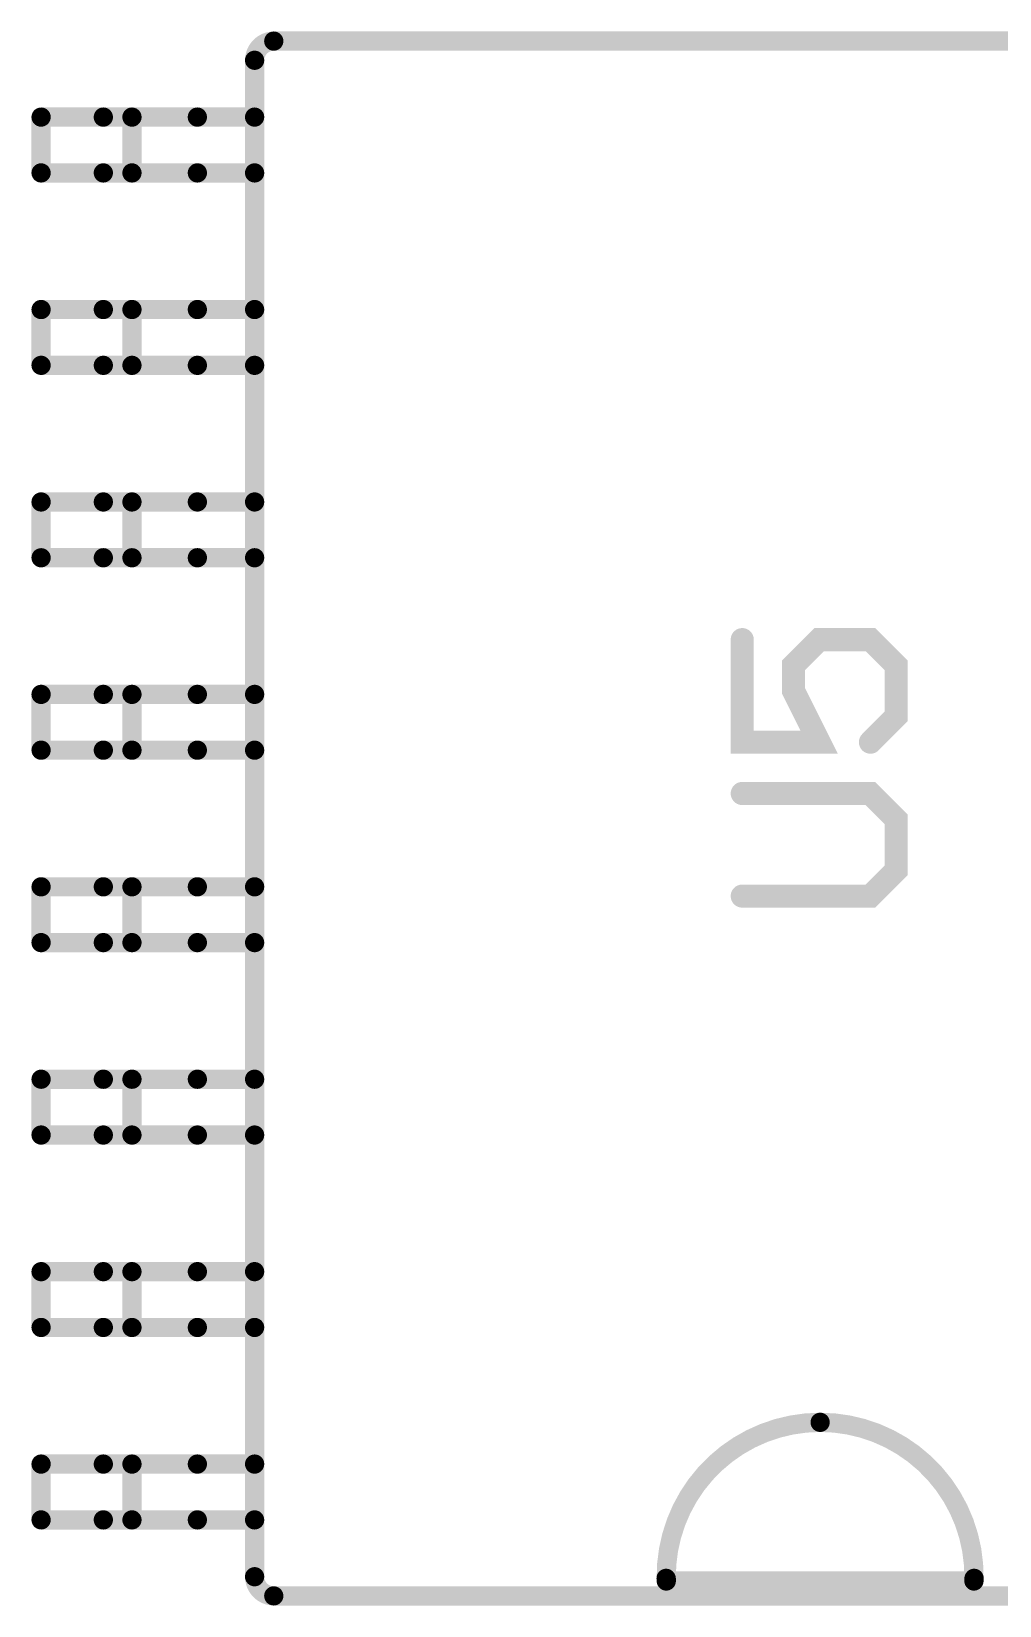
# Model space of a CAD drawing. Extents: x -4.2 to 14.8, y -3.5 to 8.8.
# Drawn here: x 7.6153 to 7.8669, y 2.1307 to 2.5397 of the extents above; entities that cross this region are included whole.
import ezdxf

# ---------------------------------------------------------------- set-up
doc = ezdxf.new("R2010")
doc.units = 0
doc.layers.add('2D_LINE_00', color=1, linetype='CONTINUOUS')

# ---------------------------------------------------------------- blocks, each defined once
blk = doc.blocks.new('SMOOTH_0$006')
at = {"const_width": 0.003}
blk.add_lwpolyline([(-0.0015, 0, 1), (0.0015, 0, 1)], format="xyb", close=True, dxfattribs=at)
blk = doc.blocks.new('DRAWING_4315')
at = {"layer": '2D_LINE_00', "const_width": 0.006}
blk.add_lwpolyline([(0, 0), (0.03333, 0), (0.03999, 0.00666), (0.03999, 0.01999), (0.03333, 0.02666), (0, 0.02666)], dxfattribs=at)
at = {"layer": '2D_LINE_00'}
for p in [(0, 0.02666), (0.03333, 0.02666), (0.03999, 0.01999), (0.03999, 0.00666), (0, 0), (0.03333, 0)]:
    blk.add_blockref('SMOOTH_0$006', p, dxfattribs=at)
blk = doc.blocks.new('DRAWING_4316')
at = {"layer": '2D_LINE_00', "const_width": 0.006}
blk.add_lwpolyline([(0, 0), (0, -0.02665), (0.02, -0.02665), (0.01333, -0.01332), (0.01333, -0.00666), (0.02, 0), (0.03333, 0), (0.03999, -0.00666), (0.03999, -0.01999), (0.03333, -0.02665)], dxfattribs=at)
at = {"layer": '2D_LINE_00'}
for p in [(0, 0), (0.02, 0), (0.03333, 0), (0.01333, -0.00666), (0.03999, -0.00666), (0.01333, -0.01332), (0.03999, -0.01999), (0, -0.02665), (0.02, -0.02665), (0.03333, -0.02665)]:
    blk.add_blockref('SMOOTH_0$006', p, dxfattribs=at)
blk = doc.blocks.new('SMOOTH_0$005')
at = {"const_width": 0.0025}
blk.add_lwpolyline([(-0.00125, 0, 1), (0.00125, 0, 1)], format="xyb", close=True, dxfattribs=at)
blk = doc.blocks.new('DRAWING_4361')
at = {"layer": '2D_LINE_00', "const_width": 0.005}
blk.add_lwpolyline([(0, 0, 0.418309), (-0.03999, 0.0406)], format="xyb", dxfattribs=at)
at = {"layer": '2D_LINE_00'}
for p in [(-0.03999, 0.0406), (0, 0)]:
    blk.add_blockref('SMOOTH_0$005', p, dxfattribs=at)
blk = doc.blocks.new('DRAWING_4364')
at = {"layer": '2D_LINE_00', "const_width": 0.005}
blk.add_lwpolyline([(0, 0, 0.41166), (0.00498, -0.00498)], format="xyb", dxfattribs=at)
at = {"layer": '2D_LINE_00'}
for p in [(0, 0), (0.00498, -0.00498)]:
    blk.add_blockref('SMOOTH_0$005', p, dxfattribs=at)
blk = doc.blocks.new('DRAWING_4366')
at = {"layer": '2D_LINE_00', "const_width": 0.005}
blk.add_lwpolyline([(0, 0, 0.418309), (-0.04, -0.0406)], format="xyb", dxfattribs=at)
at = {"layer": '2D_LINE_00'}
for p in [(0, 0), (-0.04, -0.0406)]:
    blk.add_blockref('SMOOTH_0$005', p, dxfattribs=at)
blk = doc.blocks.new('DRAWING_4368')
at = {"layer": '2D_LINE_00', "const_width": 0.005}
blk.add_lwpolyline([(0, 0, 0.41166), (-0.00498, -0.00498)], format="xyb", dxfattribs=at)
at = {"layer": '2D_LINE_00'}
for p in [(0, 0), (-0.00498, -0.00498)]:
    blk.add_blockref('SMOOTH_0$005', p, dxfattribs=at)
blk = doc.blocks.new('DRAWING_5174')
at = {"layer": '2D_LINE_00', "const_width": 0.005}
blk.add_lwpolyline([(0, 0), (0.01618, 0)], dxfattribs=at)
at = {"layer": '2D_LINE_00'}
for p in [(0, 0), (0.01618, 0)]:
    blk.add_blockref('SMOOTH_0$005', p, dxfattribs=at)
blk = doc.blocks.new('DRAWING_5175')
at = {"layer": '2D_LINE_00', "const_width": 0.005}
blk.add_lwpolyline([(0, 0), (0, 0.0145)], dxfattribs=at)
at = {"layer": '2D_LINE_00'}
for p in [(0, 0.0145), (0, 0)]:
    blk.add_blockref('SMOOTH_0$005', p, dxfattribs=at)
blk = doc.blocks.new('DRAWING_5176')
at = {"layer": '2D_LINE_00', "const_width": 0.005}
blk.add_lwpolyline([(0, 0), (0.017, 0)], dxfattribs=at)
at = {"layer": '2D_LINE_00'}
for p in [(0, 0), (0.017, 0)]:
    blk.add_blockref('SMOOTH_0$005', p, dxfattribs=at)
blk = doc.blocks.new('DRAWING_5177')
at = {"layer": '2D_LINE_00', "const_width": 0.005}
blk.add_lwpolyline([(0, 0), (0.00744, 0), (0.00744, 0.0145)], dxfattribs=at)
at = {"layer": '2D_LINE_00'}
for p in [(0.00744, 0.0145), (0, 0), (0.00744, 0)]:
    blk.add_blockref('SMOOTH_0$005', p, dxfattribs=at)
blk = doc.blocks.new('DRAWING_5178')
at = {"layer": '2D_LINE_00', "const_width": 0.005}
blk.add_lwpolyline([(0, 0), (0.01488, 0)], dxfattribs=at)
at = {"layer": '2D_LINE_00'}
for p in [(0, 0), (0.01488, 0)]:
    blk.add_blockref('SMOOTH_0$005', p, dxfattribs=at)
blk = doc.blocks.new('DRAWING_5179')
at = {"layer": '2D_LINE_00', "const_width": 0.005}
blk.add_lwpolyline([(0, 0), (0.00744, 0)], dxfattribs=at)
at = {"layer": '2D_LINE_00'}
for p in [(0, 0), (0.00744, 0)]:
    blk.add_blockref('SMOOTH_0$005', p, dxfattribs=at)
blk = doc.blocks.new('DRAWING_5180')
at = {"layer": '2D_LINE_00', "const_width": 0.005}
blk.add_lwpolyline([(0, 0), (0.01618, 0)], dxfattribs=at)
at = {"layer": '2D_LINE_00'}
for p in [(0, 0), (0.01618, 0)]:
    blk.add_blockref('SMOOTH_0$005', p, dxfattribs=at)
blk = doc.blocks.new('DRAWING_5181')
at = {"layer": '2D_LINE_00', "const_width": 0.005}
blk.add_lwpolyline([(0, 0), (0, 0.0145)], dxfattribs=at)
at = {"layer": '2D_LINE_00'}
for p in [(0, 0.0145), (0, 0)]:
    blk.add_blockref('SMOOTH_0$005', p, dxfattribs=at)
blk = doc.blocks.new('DRAWING_5182')
at = {"layer": '2D_LINE_00', "const_width": 0.005}
blk.add_lwpolyline([(0, 0), (0.01488, 0)], dxfattribs=at)
at = {"layer": '2D_LINE_00'}
for p in [(0, 0), (0.01488, 0)]:
    blk.add_blockref('SMOOTH_0$005', p, dxfattribs=at)
blk = doc.blocks.new('DRAWING_5183')
at = {"layer": '2D_LINE_00', "const_width": 0.005}
blk.add_lwpolyline([(0, 0), (0.017, 0)], dxfattribs=at)
at = {"layer": '2D_LINE_00'}
for p in [(0, 0), (0.017, 0)]:
    blk.add_blockref('SMOOTH_0$005', p, dxfattribs=at)
blk = doc.blocks.new('DRAWING_5184')
at = {"layer": '2D_LINE_00', "const_width": 0.005}
blk.add_lwpolyline([(0, 0), (0.01618, 0)], dxfattribs=at)
at = {"layer": '2D_LINE_00'}
for p in [(0, 0), (0.01618, 0)]:
    blk.add_blockref('SMOOTH_0$005', p, dxfattribs=at)
blk = doc.blocks.new('DRAWING_5185')
at = {"layer": '2D_LINE_00', "const_width": 0.005}
blk.add_lwpolyline([(0, 0), (0, 0.0145)], dxfattribs=at)
at = {"layer": '2D_LINE_00'}
for p in [(0, 0.0145), (0, 0)]:
    blk.add_blockref('SMOOTH_0$005', p, dxfattribs=at)
blk = doc.blocks.new('DRAWING_5186')
at = {"layer": '2D_LINE_00', "const_width": 0.005}
blk.add_lwpolyline([(0, 0), (0.017, 0)], dxfattribs=at)
at = {"layer": '2D_LINE_00'}
for p in [(0, 0), (0.017, 0)]:
    blk.add_blockref('SMOOTH_0$005', p, dxfattribs=at)
blk = doc.blocks.new('DRAWING_5187')
at = {"layer": '2D_LINE_00', "const_width": 0.005}
blk.add_lwpolyline([(0, 0), (0.00744, 0), (0.00744, 0.0145)], dxfattribs=at)
at = {"layer": '2D_LINE_00'}
for p in [(0.00744, 0.0145), (0, 0), (0.00744, 0)]:
    blk.add_blockref('SMOOTH_0$005', p, dxfattribs=at)
blk = doc.blocks.new('DRAWING_5188')
at = {"layer": '2D_LINE_00', "const_width": 0.005}
blk.add_lwpolyline([(0, 0), (0.01488, 0)], dxfattribs=at)
at = {"layer": '2D_LINE_00'}
for p in [(0, 0), (0.01488, 0)]:
    blk.add_blockref('SMOOTH_0$005', p, dxfattribs=at)
blk = doc.blocks.new('DRAWING_5189')
at = {"layer": '2D_LINE_00', "const_width": 0.005}
blk.add_lwpolyline([(0, 0), (0.00744, 0)], dxfattribs=at)
at = {"layer": '2D_LINE_00'}
for p in [(0, 0), (0.00744, 0)]:
    blk.add_blockref('SMOOTH_0$005', p, dxfattribs=at)
blk = doc.blocks.new('DRAWING_5190')
at = {"layer": '2D_LINE_00', "const_width": 0.005}
blk.add_lwpolyline([(0, 0), (0.01618, 0)], dxfattribs=at)
at = {"layer": '2D_LINE_00'}
for p in [(0, 0), (0.01618, 0)]:
    blk.add_blockref('SMOOTH_0$005', p, dxfattribs=at)
blk = doc.blocks.new('DRAWING_5191')
at = {"layer": '2D_LINE_00', "const_width": 0.005}
blk.add_lwpolyline([(0, 0), (0, 0.0145)], dxfattribs=at)
at = {"layer": '2D_LINE_00'}
for p in [(0, 0.0145), (0, 0)]:
    blk.add_blockref('SMOOTH_0$005', p, dxfattribs=at)
blk = doc.blocks.new('DRAWING_5192')
at = {"layer": '2D_LINE_00', "const_width": 0.005}
blk.add_lwpolyline([(0, 0), (0.01488, 0)], dxfattribs=at)
at = {"layer": '2D_LINE_00'}
for p in [(0, 0), (0.01488, 0)]:
    blk.add_blockref('SMOOTH_0$005', p, dxfattribs=at)
blk = doc.blocks.new('DRAWING_5193')
at = {"layer": '2D_LINE_00', "const_width": 0.005}
blk.add_lwpolyline([(0, 0), (0.017, 0)], dxfattribs=at)
at = {"layer": '2D_LINE_00'}
for p in [(0, 0), (0.017, 0)]:
    blk.add_blockref('SMOOTH_0$005', p, dxfattribs=at)
blk = doc.blocks.new('DRAWING_5194')
at = {"layer": '2D_LINE_00', "const_width": 0.005}
blk.add_lwpolyline([(0, 0), (0.01618, 0)], dxfattribs=at)
at = {"layer": '2D_LINE_00'}
for p in [(0, 0), (0.01618, 0)]:
    blk.add_blockref('SMOOTH_0$005', p, dxfattribs=at)
blk = doc.blocks.new('DRAWING_5195')
at = {"layer": '2D_LINE_00', "const_width": 0.005}
blk.add_lwpolyline([(0, 0), (0, 0.0145)], dxfattribs=at)
at = {"layer": '2D_LINE_00'}
for p in [(0, 0.0145), (0, 0)]:
    blk.add_blockref('SMOOTH_0$005', p, dxfattribs=at)
blk = doc.blocks.new('DRAWING_5196')
at = {"layer": '2D_LINE_00', "const_width": 0.005}
blk.add_lwpolyline([(0, 0), (0.017, 0)], dxfattribs=at)
at = {"layer": '2D_LINE_00'}
for p in [(0, 0), (0.017, 0)]:
    blk.add_blockref('SMOOTH_0$005', p, dxfattribs=at)
blk = doc.blocks.new('DRAWING_5197')
at = {"layer": '2D_LINE_00', "const_width": 0.005}
blk.add_lwpolyline([(0, 0), (0.00744, 0), (0.00744, 0.0145)], dxfattribs=at)
at = {"layer": '2D_LINE_00'}
for p in [(0.00744, 0.0145), (0, 0), (0.00744, 0)]:
    blk.add_blockref('SMOOTH_0$005', p, dxfattribs=at)
blk = doc.blocks.new('DRAWING_5198')
at = {"layer": '2D_LINE_00', "const_width": 0.005}
blk.add_lwpolyline([(0, 0), (0.01488, 0)], dxfattribs=at)
at = {"layer": '2D_LINE_00'}
for p in [(0, 0), (0.01488, 0)]:
    blk.add_blockref('SMOOTH_0$005', p, dxfattribs=at)
blk = doc.blocks.new('DRAWING_5199')
at = {"layer": '2D_LINE_00', "const_width": 0.005}
blk.add_lwpolyline([(0, 0), (0.00744, 0)], dxfattribs=at)
at = {"layer": '2D_LINE_00'}
for p in [(0, 0), (0.00744, 0)]:
    blk.add_blockref('SMOOTH_0$005', p, dxfattribs=at)
blk = doc.blocks.new('DRAWING_5200')
at = {"layer": '2D_LINE_00', "const_width": 0.005}
blk.add_lwpolyline([(0, 0), (0.01618, 0)], dxfattribs=at)
at = {"layer": '2D_LINE_00'}
for p in [(0, 0), (0.01618, 0)]:
    blk.add_blockref('SMOOTH_0$005', p, dxfattribs=at)
blk = doc.blocks.new('DRAWING_5201')
at = {"layer": '2D_LINE_00', "const_width": 0.005}
blk.add_lwpolyline([(0, 0), (0, 0.0145)], dxfattribs=at)
at = {"layer": '2D_LINE_00'}
for p in [(0, 0.0145), (0, 0)]:
    blk.add_blockref('SMOOTH_0$005', p, dxfattribs=at)
blk = doc.blocks.new('DRAWING_5202')
at = {"layer": '2D_LINE_00', "const_width": 0.005}
blk.add_lwpolyline([(0, 0), (0.01488, 0)], dxfattribs=at)
at = {"layer": '2D_LINE_00'}
for p in [(0, 0), (0.01488, 0)]:
    blk.add_blockref('SMOOTH_0$005', p, dxfattribs=at)
blk = doc.blocks.new('DRAWING_5203')
at = {"layer": '2D_LINE_00', "const_width": 0.005}
blk.add_lwpolyline([(0, 0), (0.017, 0)], dxfattribs=at)
at = {"layer": '2D_LINE_00'}
for p in [(0, 0), (0.017, 0)]:
    blk.add_blockref('SMOOTH_0$005', p, dxfattribs=at)
blk = doc.blocks.new('DRAWING_5204')
at = {"layer": '2D_LINE_00', "const_width": 0.005}
blk.add_lwpolyline([(0, 0), (0.01618, 0)], dxfattribs=at)
at = {"layer": '2D_LINE_00'}
for p in [(0, 0), (0.01618, 0)]:
    blk.add_blockref('SMOOTH_0$005', p, dxfattribs=at)
blk = doc.blocks.new('DRAWING_5205')
at = {"layer": '2D_LINE_00', "const_width": 0.005}
blk.add_lwpolyline([(0, 0), (0, 0.0145)], dxfattribs=at)
at = {"layer": '2D_LINE_00'}
for p in [(0, 0.0145), (0, 0)]:
    blk.add_blockref('SMOOTH_0$005', p, dxfattribs=at)
blk = doc.blocks.new('DRAWING_5206')
at = {"layer": '2D_LINE_00', "const_width": 0.005}
blk.add_lwpolyline([(0, 0), (0.017, 0)], dxfattribs=at)
at = {"layer": '2D_LINE_00'}
for p in [(0, 0), (0.017, 0)]:
    blk.add_blockref('SMOOTH_0$005', p, dxfattribs=at)
blk = doc.blocks.new('DRAWING_5207')
at = {"layer": '2D_LINE_00', "const_width": 0.005}
blk.add_lwpolyline([(0, 0), (0.00744, 0), (0.00744, 0.0145)], dxfattribs=at)
at = {"layer": '2D_LINE_00'}
for p in [(0.00744, 0.0145), (0, 0), (0.00744, 0)]:
    blk.add_blockref('SMOOTH_0$005', p, dxfattribs=at)
blk = doc.blocks.new('DRAWING_5208')
at = {"layer": '2D_LINE_00', "const_width": 0.005}
blk.add_lwpolyline([(0, 0), (0.01488, 0)], dxfattribs=at)
at = {"layer": '2D_LINE_00'}
for p in [(0, 0), (0.01488, 0)]:
    blk.add_blockref('SMOOTH_0$005', p, dxfattribs=at)
blk = doc.blocks.new('DRAWING_5209')
at = {"layer": '2D_LINE_00', "const_width": 0.005}
blk.add_lwpolyline([(0, 0), (0.00744, 0)], dxfattribs=at)
at = {"layer": '2D_LINE_00'}
for p in [(0, 0), (0.00744, 0)]:
    blk.add_blockref('SMOOTH_0$005', p, dxfattribs=at)
blk = doc.blocks.new('DRAWING_5210')
at = {"layer": '2D_LINE_00', "const_width": 0.005}
blk.add_lwpolyline([(0, 0), (0.01618, 0)], dxfattribs=at)
at = {"layer": '2D_LINE_00'}
for p in [(0, 0), (0.01618, 0)]:
    blk.add_blockref('SMOOTH_0$005', p, dxfattribs=at)
blk = doc.blocks.new('DRAWING_5211')
at = {"layer": '2D_LINE_00', "const_width": 0.005}
blk.add_lwpolyline([(0, 0), (0, 0.0145)], dxfattribs=at)
at = {"layer": '2D_LINE_00'}
for p in [(0, 0.0145), (0, 0)]:
    blk.add_blockref('SMOOTH_0$005', p, dxfattribs=at)
blk = doc.blocks.new('DRAWING_5212')
at = {"layer": '2D_LINE_00', "const_width": 0.005}
blk.add_lwpolyline([(0, 0), (0.01488, 0)], dxfattribs=at)
at = {"layer": '2D_LINE_00'}
for p in [(0, 0), (0.01488, 0)]:
    blk.add_blockref('SMOOTH_0$005', p, dxfattribs=at)
blk = doc.blocks.new('DRAWING_5213')
at = {"layer": '2D_LINE_00', "const_width": 0.005}
blk.add_lwpolyline([(0, 0), (0.017, 0)], dxfattribs=at)
at = {"layer": '2D_LINE_00'}
for p in [(0, 0), (0.017, 0)]:
    blk.add_blockref('SMOOTH_0$005', p, dxfattribs=at)
blk = doc.blocks.new('DRAWING_5214')
at = {"layer": '2D_LINE_00', "const_width": 0.005}
blk.add_lwpolyline([(0, 0), (0.01618, 0)], dxfattribs=at)
at = {"layer": '2D_LINE_00'}
for p in [(0, 0), (0.01618, 0)]:
    blk.add_blockref('SMOOTH_0$005', p, dxfattribs=at)
blk = doc.blocks.new('DRAWING_5215')
at = {"layer": '2D_LINE_00', "const_width": 0.005}
blk.add_lwpolyline([(0, 0), (0, 0.0145)], dxfattribs=at)
at = {"layer": '2D_LINE_00'}
for p in [(0, 0.0145), (0, 0)]:
    blk.add_blockref('SMOOTH_0$005', p, dxfattribs=at)
blk = doc.blocks.new('DRAWING_5216')
at = {"layer": '2D_LINE_00', "const_width": 0.005}
blk.add_lwpolyline([(0, 0), (0.017, 0)], dxfattribs=at)
at = {"layer": '2D_LINE_00'}
for p in [(0, 0), (0.017, 0)]:
    blk.add_blockref('SMOOTH_0$005', p, dxfattribs=at)
blk = doc.blocks.new('DRAWING_5217')
at = {"layer": '2D_LINE_00', "const_width": 0.005}
blk.add_lwpolyline([(0, 0), (0.00744, 0), (0.00744, 0.0145)], dxfattribs=at)
at = {"layer": '2D_LINE_00'}
for p in [(0.00744, 0.0145), (0, 0), (0.00744, 0)]:
    blk.add_blockref('SMOOTH_0$005', p, dxfattribs=at)
blk = doc.blocks.new('DRAWING_5218')
at = {"layer": '2D_LINE_00', "const_width": 0.005}
blk.add_lwpolyline([(0, 0), (0.01488, 0)], dxfattribs=at)
at = {"layer": '2D_LINE_00'}
for p in [(0, 0), (0.01488, 0)]:
    blk.add_blockref('SMOOTH_0$005', p, dxfattribs=at)
blk = doc.blocks.new('DRAWING_5219')
at = {"layer": '2D_LINE_00', "const_width": 0.005}
blk.add_lwpolyline([(0, 0), (0.00744, 0)], dxfattribs=at)
at = {"layer": '2D_LINE_00'}
for p in [(0, 0), (0.00744, 0)]:
    blk.add_blockref('SMOOTH_0$005', p, dxfattribs=at)
blk = doc.blocks.new('DRAWING_5220')
at = {"layer": '2D_LINE_00', "const_width": 0.005}
blk.add_lwpolyline([(0, 0), (0.01618, 0)], dxfattribs=at)
at = {"layer": '2D_LINE_00'}
for p in [(0, 0), (0.01618, 0)]:
    blk.add_blockref('SMOOTH_0$005', p, dxfattribs=at)
blk = doc.blocks.new('DRAWING_5221')
at = {"layer": '2D_LINE_00', "const_width": 0.005}
blk.add_lwpolyline([(0, 0), (0, 0.0145)], dxfattribs=at)
at = {"layer": '2D_LINE_00'}
for p in [(0, 0.0145), (0, 0)]:
    blk.add_blockref('SMOOTH_0$005', p, dxfattribs=at)
blk = doc.blocks.new('DRAWING_5222')
at = {"layer": '2D_LINE_00', "const_width": 0.005}
blk.add_lwpolyline([(0, 0), (0.01488, 0)], dxfattribs=at)
at = {"layer": '2D_LINE_00'}
for p in [(0, 0), (0.01488, 0)]:
    blk.add_blockref('SMOOTH_0$005', p, dxfattribs=at)
blk = doc.blocks.new('DRAWING_5223')
at = {"layer": '2D_LINE_00', "const_width": 0.005}
blk.add_lwpolyline([(0, 0), (0.017, 0)], dxfattribs=at)
at = {"layer": '2D_LINE_00'}
for p in [(0, 0), (0.017, 0)]:
    blk.add_blockref('SMOOTH_0$005', p, dxfattribs=at)
blk = doc.blocks.new('DRAWING_5224')
at = {"layer": '2D_LINE_00', "const_width": 0.005}
blk.add_lwpolyline([(0, 0), (0.01618, 0)], dxfattribs=at)
at = {"layer": '2D_LINE_00'}
for p in [(0, 0), (0.01618, 0)]:
    blk.add_blockref('SMOOTH_0$005', p, dxfattribs=at)
blk = doc.blocks.new('DRAWING_5225')
at = {"layer": '2D_LINE_00', "const_width": 0.005}
blk.add_lwpolyline([(0, 0), (0, 0.0145)], dxfattribs=at)
at = {"layer": '2D_LINE_00'}
for p in [(0, 0.0145), (0, 0)]:
    blk.add_blockref('SMOOTH_0$005', p, dxfattribs=at)
blk = doc.blocks.new('DRAWING_5226')
at = {"layer": '2D_LINE_00', "const_width": 0.005}
blk.add_lwpolyline([(0, 0), (0.017, 0)], dxfattribs=at)
at = {"layer": '2D_LINE_00'}
for p in [(0, 0), (0.017, 0)]:
    blk.add_blockref('SMOOTH_0$005', p, dxfattribs=at)
blk = doc.blocks.new('DRAWING_5227')
at = {"layer": '2D_LINE_00', "const_width": 0.005}
blk.add_lwpolyline([(0, 0), (0.00744, 0), (0.00744, 0.0145)], dxfattribs=at)
at = {"layer": '2D_LINE_00'}
for p in [(0.00744, 0.0145), (0, 0), (0.00744, 0)]:
    blk.add_blockref('SMOOTH_0$005', p, dxfattribs=at)
blk = doc.blocks.new('DRAWING_5228')
at = {"layer": '2D_LINE_00', "const_width": 0.005}
blk.add_lwpolyline([(0, 0), (0.01488, 0)], dxfattribs=at)
at = {"layer": '2D_LINE_00'}
for p in [(0, 0), (0.01488, 0)]:
    blk.add_blockref('SMOOTH_0$005', p, dxfattribs=at)
blk = doc.blocks.new('DRAWING_5229')
at = {"layer": '2D_LINE_00', "const_width": 0.005}
blk.add_lwpolyline([(0, 0), (0.00744, 0)], dxfattribs=at)
at = {"layer": '2D_LINE_00'}
for p in [(0, 0), (0.00744, 0)]:
    blk.add_blockref('SMOOTH_0$005', p, dxfattribs=at)
blk = doc.blocks.new('DRAWING_5230')
at = {"layer": '2D_LINE_00', "const_width": 0.005}
blk.add_lwpolyline([(0, 0), (0.01618, 0)], dxfattribs=at)
at = {"layer": '2D_LINE_00'}
for p in [(0, 0), (0.01618, 0)]:
    blk.add_blockref('SMOOTH_0$005', p, dxfattribs=at)
blk = doc.blocks.new('DRAWING_5231')
at = {"layer": '2D_LINE_00', "const_width": 0.005}
blk.add_lwpolyline([(0, 0), (0, 0.0145)], dxfattribs=at)
at = {"layer": '2D_LINE_00'}
for p in [(0, 0.0145), (0, 0)]:
    blk.add_blockref('SMOOTH_0$005', p, dxfattribs=at)
blk = doc.blocks.new('DRAWING_5232')
at = {"layer": '2D_LINE_00', "const_width": 0.005}
blk.add_lwpolyline([(0, 0), (0.01488, 0)], dxfattribs=at)
at = {"layer": '2D_LINE_00'}
for p in [(0, 0), (0.01488, 0)]:
    blk.add_blockref('SMOOTH_0$005', p, dxfattribs=at)
blk = doc.blocks.new('DRAWING_5233')
at = {"layer": '2D_LINE_00', "const_width": 0.005}
blk.add_lwpolyline([(0, 0), (0.017, 0)], dxfattribs=at)
at = {"layer": '2D_LINE_00'}
for p in [(0, 0), (0.017, 0)]:
    blk.add_blockref('SMOOTH_0$005', p, dxfattribs=at)
blk = doc.blocks.new('DRAWING_5234')
at = {"layer": '2D_LINE_00', "const_width": 0.005}
blk.add_lwpolyline([(0, 0), (0.01618, 0)], dxfattribs=at)
at = {"layer": '2D_LINE_00'}
for p in [(0, 0), (0.01618, 0)]:
    blk.add_blockref('SMOOTH_0$005', p, dxfattribs=at)
blk = doc.blocks.new('DRAWING_5235')
at = {"layer": '2D_LINE_00', "const_width": 0.005}
blk.add_lwpolyline([(0, 0), (0, 0.0145)], dxfattribs=at)
at = {"layer": '2D_LINE_00'}
for p in [(0, 0.0145), (0, 0)]:
    blk.add_blockref('SMOOTH_0$005', p, dxfattribs=at)
blk = doc.blocks.new('DRAWING_5236')
at = {"layer": '2D_LINE_00', "const_width": 0.005}
blk.add_lwpolyline([(0, 0), (0.017, 0)], dxfattribs=at)
at = {"layer": '2D_LINE_00'}
for p in [(0, 0), (0.017, 0)]:
    blk.add_blockref('SMOOTH_0$005', p, dxfattribs=at)
blk = doc.blocks.new('DRAWING_5237')
at = {"layer": '2D_LINE_00', "const_width": 0.005}
blk.add_lwpolyline([(0, 0), (0.00744, 0), (0.00744, 0.0145)], dxfattribs=at)
at = {"layer": '2D_LINE_00'}
for p in [(0.00744, 0.0145), (0, 0), (0.00744, 0)]:
    blk.add_blockref('SMOOTH_0$005', p, dxfattribs=at)
blk = doc.blocks.new('DRAWING_5238')
at = {"layer": '2D_LINE_00', "const_width": 0.005}
blk.add_lwpolyline([(0, 0), (0.01488, 0)], dxfattribs=at)
at = {"layer": '2D_LINE_00'}
for p in [(0, 0), (0.01488, 0)]:
    blk.add_blockref('SMOOTH_0$005', p, dxfattribs=at)
blk = doc.blocks.new('DRAWING_5239')
at = {"layer": '2D_LINE_00', "const_width": 0.005}
blk.add_lwpolyline([(0, 0), (0.00744, 0)], dxfattribs=at)
at = {"layer": '2D_LINE_00'}
for p in [(0, 0), (0.00744, 0)]:
    blk.add_blockref('SMOOTH_0$005', p, dxfattribs=at)
blk = doc.blocks.new('DRAWING_5240')
at = {"layer": '2D_LINE_00', "const_width": 0.005}
blk.add_lwpolyline([(0, 0), (0.01618, 0)], dxfattribs=at)
at = {"layer": '2D_LINE_00'}
for p in [(0, 0), (0.01618, 0)]:
    blk.add_blockref('SMOOTH_0$005', p, dxfattribs=at)
blk = doc.blocks.new('DRAWING_5241')
at = {"layer": '2D_LINE_00', "const_width": 0.005}
blk.add_lwpolyline([(0, 0), (0, 0.0145)], dxfattribs=at)
at = {"layer": '2D_LINE_00'}
for p in [(0, 0.0145), (0, 0)]:
    blk.add_blockref('SMOOTH_0$005', p, dxfattribs=at)
blk = doc.blocks.new('DRAWING_5242')
at = {"layer": '2D_LINE_00', "const_width": 0.005}
blk.add_lwpolyline([(0, 0), (0.01488, 0)], dxfattribs=at)
at = {"layer": '2D_LINE_00'}
for p in [(0, 0), (0.01488, 0)]:
    blk.add_blockref('SMOOTH_0$005', p, dxfattribs=at)
blk = doc.blocks.new('DRAWING_5243')
at = {"layer": '2D_LINE_00', "const_width": 0.005}
blk.add_lwpolyline([(0, 0), (0.017, 0)], dxfattribs=at)
at = {"layer": '2D_LINE_00'}
for p in [(0, 0), (0.017, 0)]:
    blk.add_blockref('SMOOTH_0$005', p, dxfattribs=at)
blk = doc.blocks.new('DRAWING_5244')
at = {"layer": '2D_LINE_00', "const_width": 0.005}
blk.add_lwpolyline([(0, 0), (0.01618, 0)], dxfattribs=at)
at = {"layer": '2D_LINE_00'}
for p in [(0, 0), (0.01618, 0)]:
    blk.add_blockref('SMOOTH_0$005', p, dxfattribs=at)
blk = doc.blocks.new('DRAWING_5245')
at = {"layer": '2D_LINE_00', "const_width": 0.005}
blk.add_lwpolyline([(0, 0), (0, 0.0145)], dxfattribs=at)
at = {"layer": '2D_LINE_00'}
for p in [(0, 0.0145), (0, 0)]:
    blk.add_blockref('SMOOTH_0$005', p, dxfattribs=at)
blk = doc.blocks.new('DRAWING_5246')
at = {"layer": '2D_LINE_00', "const_width": 0.005}
blk.add_lwpolyline([(0, 0), (0.017, 0)], dxfattribs=at)
at = {"layer": '2D_LINE_00'}
for p in [(0, 0), (0.017, 0)]:
    blk.add_blockref('SMOOTH_0$005', p, dxfattribs=at)
blk = doc.blocks.new('DRAWING_5247')
at = {"layer": '2D_LINE_00', "const_width": 0.005}
blk.add_lwpolyline([(0, 0), (0.00744, 0), (0.00744, 0.0145)], dxfattribs=at)
at = {"layer": '2D_LINE_00'}
for p in [(0.00744, 0.0145), (0, 0), (0.00744, 0)]:
    blk.add_blockref('SMOOTH_0$005', p, dxfattribs=at)
blk = doc.blocks.new('DRAWING_5248')
at = {"layer": '2D_LINE_00', "const_width": 0.005}
blk.add_lwpolyline([(0, 0), (0.01488, 0)], dxfattribs=at)
at = {"layer": '2D_LINE_00'}
for p in [(0, 0), (0.01488, 0)]:
    blk.add_blockref('SMOOTH_0$005', p, dxfattribs=at)
blk = doc.blocks.new('DRAWING_5249')
at = {"layer": '2D_LINE_00', "const_width": 0.005}
blk.add_lwpolyline([(0, 0), (0.00744, 0)], dxfattribs=at)
at = {"layer": '2D_LINE_00'}
for p in [(0, 0), (0.00744, 0)]:
    blk.add_blockref('SMOOTH_0$005', p, dxfattribs=at)
blk = doc.blocks.new('DRAWING_5250')
at = {"layer": '2D_LINE_00', "const_width": 0.005}
blk.add_lwpolyline([(0, 0), (0.01618, 0)], dxfattribs=at)
at = {"layer": '2D_LINE_00'}
for p in [(0, 0), (0.01618, 0)]:
    blk.add_blockref('SMOOTH_0$005', p, dxfattribs=at)
blk = doc.blocks.new('DRAWING_5251')
at = {"layer": '2D_LINE_00', "const_width": 0.005}
blk.add_lwpolyline([(0, 0), (0, 0.0145)], dxfattribs=at)
at = {"layer": '2D_LINE_00'}
for p in [(0, 0.0145), (0, 0)]:
    blk.add_blockref('SMOOTH_0$005', p, dxfattribs=at)
blk = doc.blocks.new('DRAWING_5252')
at = {"layer": '2D_LINE_00', "const_width": 0.005}
blk.add_lwpolyline([(0, 0), (0.01488, 0)], dxfattribs=at)
at = {"layer": '2D_LINE_00'}
for p in [(0, 0), (0.01488, 0)]:
    blk.add_blockref('SMOOTH_0$005', p, dxfattribs=at)
blk = doc.blocks.new('DRAWING_5253')
at = {"layer": '2D_LINE_00', "const_width": 0.005}
blk.add_lwpolyline([(0, 0), (0.017, 0)], dxfattribs=at)
at = {"layer": '2D_LINE_00'}
for p in [(0, 0), (0.017, 0)]:
    blk.add_blockref('SMOOTH_0$005', p, dxfattribs=at)
blk = doc.blocks.new('DRAWING_5326')
at = {"layer": '2D_LINE_00', "const_width": 0.005}
blk.add_lwpolyline([(0, 0), (0.00004, 0.00007)], dxfattribs=at)
at = {"layer": '2D_LINE_00'}
for p in [(0, 0), (0.00004, 0.00007)]:
    blk.add_blockref('SMOOTH_0$005', p, dxfattribs=at)
blk = doc.blocks.new('DRAWING_5327')
at = {"layer": '2D_LINE_00', "const_width": 0.005}
blk.add_lwpolyline([(0, 0), (0.00001, 0.00062)], dxfattribs=at)
at = {"layer": '2D_LINE_00'}
for p in [(0, 0), (0.00001, 0.00062)]:
    blk.add_blockref('SMOOTH_0$005', p, dxfattribs=at)
blk = doc.blocks.new('DRAWING_5328')
at = {"layer": '2D_LINE_00', "const_width": 0.005}
blk.add_lwpolyline([(0, 0), (0.28404, 0)], dxfattribs=at)
at = {"layer": '2D_LINE_00'}
for p in [(0, 0), (0.28404, 0)]:
    blk.add_blockref('SMOOTH_0$005', p, dxfattribs=at)
blk = doc.blocks.new('DRAWING_5329')
at = {"layer": '2D_LINE_00', "const_width": 0.005}
blk.add_lwpolyline([(0, 0), (0.28404, 0)], dxfattribs=at)
at = {"layer": '2D_LINE_00'}
for p in [(0, 0), (0.28404, 0)]:
    blk.add_blockref('SMOOTH_0$005', p, dxfattribs=at)
blk = doc.blocks.new('DRAWING_5330')
at = {"layer": '2D_LINE_00', "const_width": 0.005}
blk.add_lwpolyline([(0, 0), (0.00001, -0.00062)], dxfattribs=at)
at = {"layer": '2D_LINE_00'}
for p in [(0, 0), (0.00001, -0.00062)]:
    blk.add_blockref('SMOOTH_0$005', p, dxfattribs=at)
blk = doc.blocks.new('DRAWING_5332')
at = {"layer": '2D_LINE_00', "const_width": 0.005}
blk.add_lwpolyline([(0, 0), (0, 0.39404)], dxfattribs=at)
at = {"layer": '2D_LINE_00'}
for p in [(0, 0.39404), (0, 0)]:
    blk.add_blockref('SMOOTH_0$005', p, dxfattribs=at)
blk = doc.blocks.new('DRAWING_5333')
at = {"layer": '2D_LINE_00', "const_width": 0.005}
blk.add_lwpolyline([(0, 0), (0.00004, -0.00007)], dxfattribs=at)
at = {"layer": '2D_LINE_00'}
for p in [(0, 0), (0.00004, -0.00007)]:
    blk.add_blockref('SMOOTH_0$005', p, dxfattribs=at)
blk = doc.blocks.new('DRAWING_5334')
at = {"layer": '2D_LINE_00', "const_width": 0.005}
blk.add_lwpolyline([(0, 0), (0.07997, 0)], dxfattribs=at)
at = {"layer": '2D_LINE_00'}
for p in [(0, 0), (0.07997, 0)]:
    blk.add_blockref('SMOOTH_0$005', p, dxfattribs=at)

msp = doc.modelspace()

# ---------------------------------------------------------------- block references
for name, p in [('DRAWING_4368', (7.67824, 2.53716)), ('DRAWING_5329', (7.67824, 2.53716)), ('DRAWING_5332', (7.67326, 2.13814)), ('DRAWING_5250', (7.61776, 2.51741)), ('DRAWING_5251', (7.61776, 2.50291)), ('DRAWING_5247', (7.63394, 2.50291)), ('DRAWING_5249', (7.63394, 2.51741)), ('DRAWING_5246', (7.64138, 2.51741)), ('DRAWING_5252', (7.65838, 2.51741)), ('DRAWING_5245', (7.67326, 2.50291)), ('DRAWING_5244', (7.61776, 2.50291)), ('DRAWING_5253', (7.64138, 2.50291)), ('DRAWING_5248', (7.65838, 2.50291)), ('DRAWING_5240', (7.61776, 2.46741)), ('DRAWING_5241', (7.61776, 2.45291)), ('DRAWING_5237', (7.63394, 2.45291)), ('DRAWING_5239', (7.63394, 2.46741)), ('DRAWING_5236', (7.64138, 2.46741)), ('DRAWING_5242', (7.65838, 2.46741)), ('DRAWING_5235', (7.67326, 2.45291)), ('DRAWING_5234', (7.61776, 2.45291)), ('DRAWING_5243', (7.64138, 2.45291)), ('DRAWING_5238', (7.65838, 2.45291)), ('DRAWING_5230', (7.61776, 2.41741)), ('DRAWING_5231', (7.61776, 2.40291)), ('DRAWING_5227', (7.63394, 2.40291)), ('DRAWING_5229', (7.63394, 2.41741)), ('DRAWING_5226', (7.64138, 2.41741)), ('DRAWING_5232', (7.65838, 2.41741)), ('DRAWING_5225', (7.67326, 2.40291)), ('DRAWING_5224', (7.61776, 2.40291)), ('DRAWING_5233', (7.64138, 2.40291)), ('DRAWING_5228', (7.65838, 2.40291)), ('DRAWING_4316', (7.80001, 2.38164)), ('DRAWING_5220', (7.61776, 2.36741)), ('DRAWING_5221', (7.61776, 2.35291)), ('DRAWING_5217', (7.63394, 2.35291)), ('DRAWING_5219', (7.63394, 2.36741)), ('DRAWING_5216', (7.64138, 2.36741)), ('DRAWING_5222', (7.65838, 2.36741)), ('DRAWING_5215', (7.67326, 2.35291)), ('DRAWING_5214', (7.61776, 2.35291)), ('DRAWING_5223', (7.64138, 2.35291)), ('DRAWING_5218', (7.65838, 2.35291)), ('DRAWING_4315', (7.80001, 2.315)), ('DRAWING_5210', (7.61776, 2.31741)), ('DRAWING_5211', (7.61776, 2.30291)), ('DRAWING_5207', (7.63394, 2.30291)), ('DRAWING_5209', (7.63394, 2.31741)), ('DRAWING_5206', (7.64138, 2.31741)), ('DRAWING_5212', (7.65838, 2.31741)), ('DRAWING_5205', (7.67326, 2.30291)), ('DRAWING_5204', (7.61776, 2.30291)), ('DRAWING_5213', (7.64138, 2.30291)), ('DRAWING_5208', (7.65838, 2.30291)), ('DRAWING_5200', (7.61776, 2.26741)), ('DRAWING_5201', (7.61776, 2.25291)), ('DRAWING_5197', (7.63394, 2.25291)), ('DRAWING_5199', (7.63394, 2.26741)), ('DRAWING_5196', (7.64138, 2.26741)), ('DRAWING_5202', (7.65838, 2.26741)), ('DRAWING_5195', (7.67326, 2.25291)), ('DRAWING_5194', (7.61776, 2.25291)), ('DRAWING_5203', (7.64138, 2.25291)), ('DRAWING_5198', (7.65838, 2.25291)), ('DRAWING_5190', (7.61776, 2.21741)), ('DRAWING_5191', (7.61776, 2.20291)), ('DRAWING_5187', (7.63394, 2.20291)), ('DRAWING_5189', (7.63394, 2.21741)), ('DRAWING_5186', (7.64138, 2.21741)), ('DRAWING_5192', (7.65838, 2.21741)), ('DRAWING_5185', (7.67326, 2.20291)), ('DRAWING_5184', (7.61776, 2.20291)), ('DRAWING_5193', (7.64138, 2.20291)), ('DRAWING_5188', (7.65838, 2.20291)), ('DRAWING_4366', (7.82026, 2.17826)), ('DRAWING_4361', (7.86025, 2.13766)), ('DRAWING_5180', (7.61776, 2.16741)), ('DRAWING_5181', (7.61776, 2.15291)), ('DRAWING_5177', (7.63394, 2.15291)), ('DRAWING_5179', (7.63394, 2.16741)), ('DRAWING_5176', (7.64138, 2.16741)), ('DRAWING_5182', (7.65838, 2.16741)), ('DRAWING_5175', (7.67326, 2.15291)), ('DRAWING_5174', (7.61776, 2.15291)), ('DRAWING_5183', (7.64138, 2.15291)), ('DRAWING_5178', (7.65838, 2.15291)), ('DRAWING_4364', (7.67326, 2.13814)), ('DRAWING_5333', (7.78022, 2.13772)), ('DRAWING_5330', (7.78026, 2.13765)), ('DRAWING_5334', (7.78027, 2.13703)), ('DRAWING_5327', (7.86024, 2.13703)), ('DRAWING_5326', (7.86025, 2.13765)), ('DRAWING_5328', (7.67824, 2.13316))]:
    msp.add_blockref(name, p)

doc.saveas('drawing.dxf')
